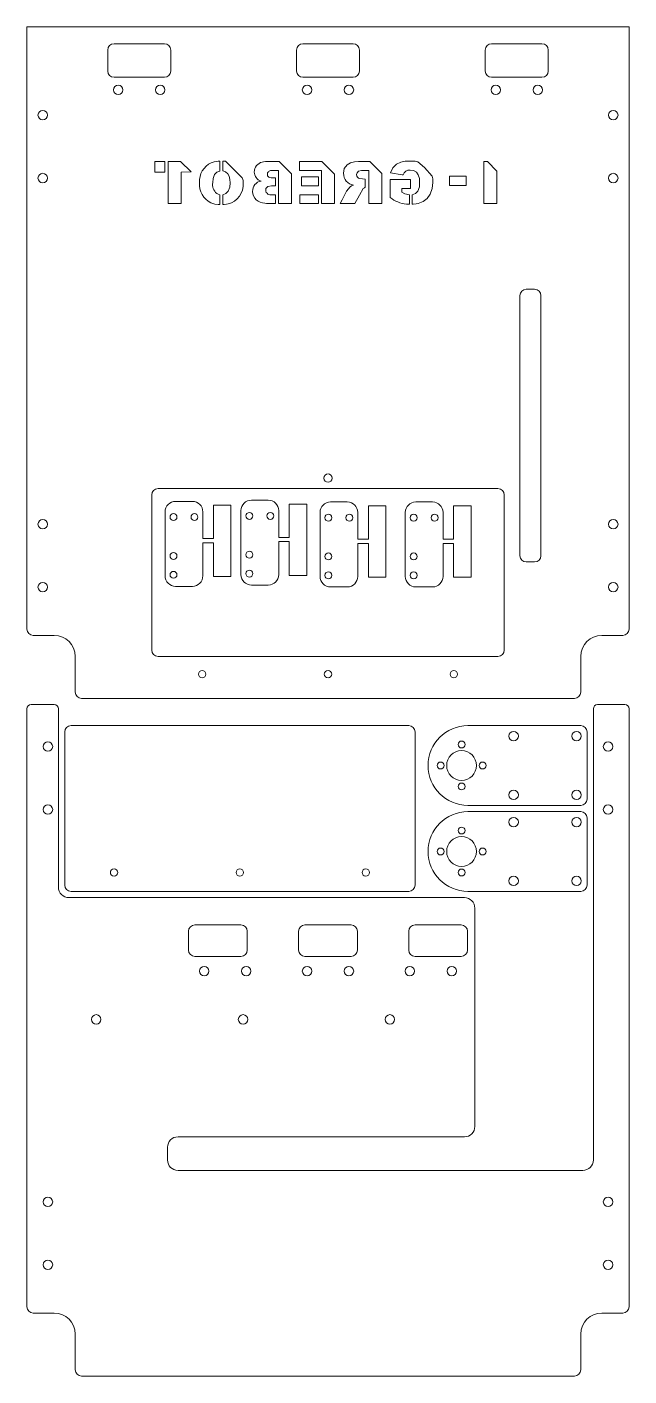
# Model space of a CAD drawing. Header units: millimetres. Extents: x -199 to 454, y -175 to 468.
# Drawn here: x -199 to 88, y -175 to 468 of the extents above; entities that cross this region are included whole.
import ezdxf

# ---------------------------------------------------------------- set-up
doc = ezdxf.new("R2010")
doc.units = ezdxf.units.MM

msp = doc.modelspace()

# ---------------------------------------------------------------- linework, layer by layer
at = {"color": 7, "linetype": 'Continuous', "lineweight": 15}
for p, q in [((-199.12, 468.3), (-199.12, 181.3)), ((87.88, 468.3), (-199.12, 468.3)), ((87.88, 181.3), (87.88, 468.3)), ((-160.62, 447.3), (-160.62, 457.3)), ((-157.62, 460.3), (-133.62, 460.3)), ((-130.62, 457.3), (-130.62, 447.3)), ((-70.62, 447.3), (-70.62, 457.3)), ((-67.62, 460.3), (-43.62, 460.3)), ((-40.62, 457.3), (-40.62, 447.3)), ((19.38, 447.3), (19.38, 457.3)), ((22.38, 460.3), (46.38, 460.3)), ((49.38, 457.3), (49.38, 447.3)), ((-133.62, 444.3), (-157.62, 444.3)), ((-43.62, 444.3), (-67.62, 444.3)), ((46.38, 444.3), (22.38, 444.3)), ((-133.36, 404.12), (-138.11, 404.12)), ((-138.11, 404.12), (-138.11, 399.12)), ((-138.11, 399.12), (-133.36, 399.12)), ((-133.36, 399.12), (-133.36, 404.12)), ((-125.92, 404.12), (-131.86, 404.12)), ((-131.86, 404.12), (-131.86, 384.12)), ((-120.89, 399.2), (-125.92, 404.12)), ((-125.61, 399.12), (-120.89, 399.2)), ((-125.61, 384.12), (-125.61, 399.12)), ((-107.2, 404.37), (-107.95, 404.37)), ((-107.2, 399.61), (-107.2, 404.37)), ((-104.86, 404.37), (-105.76, 404.37)), ((-105.76, 404.37), (-105.76, 399.69)), ((-78.88, 404.12), (-85.49, 404.12)), ((-82.72, 399.87), (-79.29, 399.87)), ((-79.29, 399.87), (-79.29, 384.12)), ((-73.04, 398.35), (-78.88, 404.12)), ((-58.59, 404.12), (-69.15, 404.12)), ((-69.15, 404.12), (-69.15, 399.87)), ((-69.15, 399.87), (-58.75, 399.87)), ((-58.75, 399.87), (-58.75, 384.12)), ((-52.5, 398.17), (-58.59, 404.12)), ((-35.74, 404.12), (-41.07, 404.12)), ((-39.62, 399.87), (-36.21, 399.87)), ((-36.21, 399.87), (-36.21, 384.12)), ((-29.96, 398.42), (-35.74, 404.12)), ((-25.83, 398.85), (-20.27, 397.82)), ((-15.19, 404.37), (-16.65, 404.37)), ((20.43, 404.12), (18.69, 404.12)), ((18.69, 404.12), (18.69, 384.12)), ((24.94, 399.65), (20.43, 404.12)), ((24.94, 384.12), (24.94, 399.65)), ((-80.71, 396.37), (-82.67, 396.37)), ((-82.62, 392.62), (-80.71, 392.62)), ((-80.71, 392.62), (-80.71, 396.37)), ((-73.04, 384.12), (-73.04, 398.35)), ((-68.28, 396.87), (-68.28, 392.62)), ((-60.18, 396.87), (-68.28, 396.87)), ((-68.28, 392.62), (-60.18, 392.62)), ((-60.18, 392.62), (-60.18, 396.87)), ((-52.5, 384.12), (-52.5, 398.17)), ((-37.86, 391.94), (-37.86, 395.84)), ((-29.96, 384.12), (-29.96, 398.42)), ((-25.93, 395.62), (-25.93, 386.98)), ((-16.24, 395.62), (-25.93, 395.62)), ((-20.27, 397.82), (-19.84, 397.82)), ((-16.24, 391.37), (-16.24, 395.62)), ((10.28, 397.27), (2.28, 397.27)), ((2.28, 397.27), (2.28, 392.77)), ((2.28, 392.77), (10.28, 392.77)), ((10.28, 392.77), (10.28, 397.27)), ((-107.2, 383.62), (-107.2, 388.3)), ((-105.76, 388.3), (-105.76, 383.62)), ((-80.65, 388.37), (-83.29, 388.37)), ((-80.65, 384.12), (-80.65, 388.37)), ((-60.18, 388.37), (-69.01, 388.37)), ((-69.01, 388.37), (-69.01, 384.12)), ((-60.18, 384.12), (-60.18, 388.37)), ((-20.43, 389.62), (-20.43, 391.37)), ((-20.43, 391.37), (-16.24, 391.37)), ((-16.78, 383.87), (-16.78, 388.23)), ((-15.54, 388.3), (-15.54, 383.87)), ((-131.86, 384.12), (-125.61, 384.12)), ((-108.04, 383.62), (-107.2, 383.62)), ((-105.76, 383.62), (-105.13, 383.62)), ((-84.37, 384.12), (-80.65, 384.12)), ((-79.29, 384.12), (-73.04, 384.12)), ((-69.01, 384.12), (-60.18, 384.12)), ((-58.75, 384.12), (-52.5, 384.12)), ((-49.81, 384.12), (-42.81, 384.12)), ((-36.21, 384.12), (-29.96, 384.12)), ((-18.24, 383.87), (-16.78, 383.87)), ((-15.54, 383.87), (-15, 383.87)), ((18.69, 384.12), (24.94, 384.12)), ((38.88, 343.3), (42.88, 343.3)), ((35.88, 216.3), (35.88, 340.3)), ((45.88, 340.3), (45.88, 216.3)), ((-139.62, 171.3), (-139.62, 245.3)), ((-136.62, 248.3), (25.38, 248.3)), ((28.38, 245.3), (28.38, 171.3)), ((-128.28, 242.19), (-120.28, 242.19)), ((-110.22, 224.44), (-110.22, 240.36)), ((-110.22, 240.36), (-101.91, 240.36)), ((-101.91, 240.36), (-101.91, 206.3)), ((-92.11, 242.77), (-84.11, 242.77)), ((-74.06, 225.02), (-74.06, 240.93)), ((-74.06, 240.93), (-65.75, 240.93)), ((-65.75, 240.93), (-65.75, 206.87)), ((-54.43, 241.92), (-46.43, 241.92)), ((-36.37, 224.17), (-36.37, 240.09)), ((-36.37, 240.09), (-28.07, 240.09)), ((-28.07, 240.09), (-28.07, 206.03)), ((-13.78, 241.92), (-5.78, 241.92)), ((4.28, 224.17), (4.28, 240.09)), ((4.28, 240.09), (12.59, 240.09)), ((12.59, 240.09), (12.59, 206.03)), ((-133.28, 237.19), (-133.28, 206.69)), ((-115.28, 237.19), (-115.28, 224.44)), ((-97.11, 237.77), (-97.11, 207.27)), ((-79.11, 237.77), (-79.11, 225.02)), ((-59.43, 236.92), (-59.43, 206.43)), ((-41.43, 236.92), (-41.43, 224.17)), ((-18.78, 236.92), (-18.78, 206.43)), ((-0.78, 236.92), (-0.78, 224.17)), ((-115.28, 224.44), (-110.22, 224.44)), ((-110.22, 222.44), (-115.28, 222.44)), ((-115.28, 222.44), (-115.28, 206.69)), ((-110.22, 206.3), (-110.22, 222.44)), ((-79.11, 225.02), (-74.06, 225.02)), ((-74.06, 223.02), (-79.11, 223.02)), ((-79.11, 223.02), (-79.11, 207.27)), ((-74.06, 206.87), (-74.06, 223.02)), ((-41.43, 224.17), (-36.37, 224.17)), ((-36.37, 222.17), (-41.43, 222.17)), ((-41.43, 222.17), (-41.43, 206.43)), ((-36.37, 206.03), (-36.37, 222.17)), ((-0.78, 224.17), (4.28, 224.17)), ((4.28, 222.17), (-0.78, 222.17)), ((-0.78, 222.17), (-0.78, 206.43)), ((4.28, 206.03), (4.28, 222.17)), ((42.88, 213.3), (38.88, 213.3)), ((-101.91, 206.3), (-110.22, 206.3)), ((-65.75, 206.87), (-74.06, 206.87)), ((-28.07, 206.03), (-36.37, 206.03)), ((12.59, 206.03), (4.28, 206.03)), ((-128.28, 201.69), (-120.28, 201.69)), ((-92.11, 202.27), (-84.11, 202.27)), ((-54.43, 201.43), (-46.43, 201.43)), ((-13.78, 201.43), (-5.78, 201.43)), ((-196.12, 178.3), (-186.12, 178.3)), ((74.88, 178.3), (84.88, 178.3)), ((-176.12, 168.3), (-176.12, 151.3)), ((25.38, 168.3), (-136.62, 168.3)), ((64.88, 151.3), (64.88, 168.3)), ((-173.12, 148.3), (61.88, 148.3)), ((-199.12, 143.3), (-199.12, -141.7)), ((-186.12, 145.3), (-197.12, 145.3)), ((-184.12, 58.3), (-184.12, 143.3)), ((70.88, 143.3), (70.88, -71.7)), ((85.88, 145.3), (72.88, 145.3)), ((87.88, -141.7), (87.88, 143.3)), ((-17.12, 135.3), (-178.12, 135.3)), ((64.88, 135.3), (11.06, 135.3)), ((-181.12, 132.3), (-181.12, 59.3)), ((-14.12, 59.3), (-14.12, 132.3)), ((67.88, 132.3), (67.88, 100.3)), ((64.88, 97.3), (11.06, 97.3)), ((64.88, 94.3), (11.06, 94.3)), ((67.88, 91.3), (67.88, 59.3)), ((9.38, 53.3), (-179.12, 53.3)), ((-178.12, 56.3), (-17.12, 56.3)), ((64.88, 56.3), (11.06, 56.3)), ((14.38, -55.7), (14.38, 48.3)), ((-119.12, 40.3), (-97.12, 40.3)), ((-66.62, 40.3), (-44.62, 40.3)), ((-14.12, 40.3), (7.88, 40.3)), ((-122.12, 28.3), (-122.12, 37.3)), ((-94.12, 37.3), (-94.12, 28.3)), ((-69.62, 28.3), (-69.62, 37.3)), ((-41.62, 37.3), (-41.62, 28.3)), ((-17.12, 28.3), (-17.12, 37.3)), ((10.88, 37.3), (10.88, 28.3)), ((-97.12, 25.3), (-119.12, 25.3)), ((-44.62, 25.3), (-66.62, 25.3)), ((7.88, 25.3), (-14.12, 25.3)), ((-127.12, -60.7), (9.38, -60.7)), ((-132.12, -71.7), (-132.12, -65.7)), ((65.88, -76.7), (-127.12, -76.7)), ((-196.12, -144.7), (-186.12, -144.7)), ((74.88, -144.7), (84.88, -144.7)), ((-176.12, -154.7), (-176.12, -171.7)), ((64.88, -171.7), (64.88, -154.7)), ((-173.12, -174.7), (61.88, -174.7))]:
    msp.add_line(p, q, dxfattribs=at)
at = {"color": 7, "linetype": 'Continuous', "lineweight": 15, "flags": 128}
for points in [[(-107.95, 404.37), (-109.81, 404), (-111.24, 403.55)], [(-110.58, 394.2), (-110.4, 396.15), (-109.7, 397.96), (-108.62, 399.05), (-107.2, 399.61)], [(-105.76, 399.69), (-104.46, 399.26), (-103.45, 398.34), (-102.79, 397.14), (-102.42, 395.57), (-102.33, 393.96)], [(-97.66, 397.45), (-101.34, 401.22), (-104.3, 404.12)], [(-85.49, 404.12), (-86.31, 404.03), (-86.94, 403.88)], [(-41.07, 404.12), (-42.99, 403.98), (-44.85, 403.54), (-46.52, 402.59), (-47.84, 400.78), (-48.21, 398.55)], [(-41.96, 397.92), (-41.73, 398.84), (-41.06, 399.5), (-39.62, 399.87)], [(-16.65, 404.37), (-18.83, 404.28), (-20.98, 403.91), (-22.96, 402.99), (-24.79, 401.2), (-25.83, 398.85)], [(-16.38, 400.12), (-14.83, 399.9), (-13.51, 399.09), (-12.6, 397.83), (-12.06, 396.07), (-11.93, 394.24)], [(-6.03, 397.26), (-9.62, 401.26), (-12.82, 404.02)], [(-102.33, 393.96), (-102.46, 391.92), (-103.15, 390), (-104.26, 388.86), (-105.76, 388.3)], [(-96.08, 393.94), (-96.13, 395.11), (-96.33, 396.02)], [(-85.29, 390.55), (-85.19, 391.25), (-84.82, 391.86), (-84.25, 392.28), (-82.62, 392.62)], [(-82.67, 396.37), (-83.38, 396.53), (-83.89, 396.77)], [(-43.46, 392.93), (-44.39, 392.53), (-45.08, 392.12)], [(-37.86, 395.84), (-39.17, 395.85), (-40.47, 396.03), (-41.08, 396.28), (-41.59, 396.69), (-41.89, 397.27), (-41.96, 397.92)], [(-11.93, 394.24), (-12.08, 392.1), (-12.81, 390.09), (-13.97, 388.88), (-15.54, 388.3)], [(-12.62, 384.24), (-10.32, 385.06), (-8.4, 386.56), (-6.97, 388.54), (-6, 391.25), (-5.68, 394.12)], [(-5.68, 394.12), (-5.69, 395.91), (-6.03, 397.26)], [(-107.2, 388.3), (-108.05, 388.57), (-108.68, 388.87)], [(-83.29, 388.37), (-83.84, 388.49), (-84.24, 388.68)], [(-47.72, 388.15), (-48.89, 385.89), (-49.81, 384.12)], [(-45.08, 392.12), (-46.73, 390.01), (-47.72, 388.15)], [(-42.81, 384.12), (-40.59, 388.15), (-38.78, 391.27)], [(-38.78, 391.27), (-38.3, 391.7), (-37.86, 391.94)], [(-16.78, 388.23), (-18.92, 388.76), (-20.43, 389.62)], [(-111.46, 384.49), (-109.57, 383.88), (-108.04, 383.62)], [(-105.13, 383.62), (-104.05, 383.77), (-103.22, 383.94)], [(-85.75, 384.37), (-84.98, 384.24), (-84.37, 384.12)], [(-15, 383.87), (-13.66, 384.04), (-12.62, 384.24)]]:
    msp.add_lwpolyline(points, dxfattribs=at)
at = {"color": 7, "linetype": 'Continuous', "lineweight": 15}
for centre, radius in [((-155.62, 438.3), 2.25), ((-135.62, 438.3), 2.25), ((-65.62, 438.3), 2.25), ((-45.62, 438.3), 2.25), ((24.38, 438.3), 2.25), ((44.38, 438.3), 2.25), ((-191.62, 426.3), 2.25), ((80.38, 426.3), 2.25), ((-191.62, 396.3), 2.25), ((80.38, 396.3), 2.25), ((-55.62, 253.3), 2), ((-191.62, 231.3), 2.25), ((-129.28, 234.69), 1.65), ((-119.28, 234.69), 1.65), ((-93.11, 235.27), 1.65), ((-83.11, 235.27), 1.65), ((-55.43, 234.42), 1.65), ((-45.43, 234.42), 1.65), ((-14.78, 234.42), 1.65), ((-4.78, 234.42), 1.65), ((80.38, 231.3), 2.25), ((-129.28, 216.19), 1.65), ((-93.11, 216.77), 1.65), ((-55.43, 215.93), 1.65), ((-14.78, 215.93), 1.65), ((-129.28, 207.19), 1.65), ((-93.11, 207.77), 1.65), ((-55.43, 206.93), 1.65), ((-14.78, 206.93), 1.65), ((-191.62, 201.3), 2.25), ((80.38, 201.3), 2.25), ((-115.62, 159.8), 1.75), ((-55.62, 159.8), 1.75), ((4.38, 159.8), 1.75), ((32.88, 130.3), 2.25), ((62.88, 130.3), 2.25), ((-189.12, 125.3), 2.25), ((8.06, 116.3), 7.1), ((8.06, 126.3), 1.65), ((77.88, 125.3), 2.25), ((-1.94, 116.3), 1.65), ((18.06, 116.3), 1.65), ((8.06, 106.3), 1.65), ((32.88, 102.3), 2.25), ((62.88, 102.3), 2.25), ((-189.12, 95.3), 2.25), ((77.88, 95.3), 2.25), ((32.88, 89.3), 2.25), ((62.88, 89.3), 2.25), ((8.06, 85.3), 1.65), ((8.06, 75.3), 7.1), ((-1.94, 75.3), 1.65), ((18.06, 75.3), 1.65), ((-157.62, 65.3), 1.75), ((-97.62, 65.3), 1.75), ((-37.62, 65.3), 1.75), ((8.06, 65.3), 1.65), ((32.88, 61.3), 2.25), ((62.88, 61.3), 2.25), ((-114.62, 18.3), 2.25), ((-94.62, 18.3), 2.25), ((-65.62, 18.3), 2.25), ((-45.62, 18.3), 2.25), ((-16.62, 18.3), 2.25), ((3.38, 18.3), 2.25), ((-166.12, -4.7), 2.25), ((-96.12, -4.7), 2.25), ((-26.12, -4.7), 2.25), ((-189.12, -91.7), 2.25), ((77.88, -91.7), 2.25), ((-189.12, -121.7), 2.25), ((77.88, -121.7), 2.25)]:
    msp.add_circle(centre, radius, dxfattribs=at)
for centre, radius, start, end in [((-157.62, 457.3), 3, 90, 180), ((-133.62, 457.3), 3, 0, 90), ((-67.62, 457.3), 3, 90, 180), ((-43.62, 457.3), 3, 0, 90), ((22.38, 457.3), 3, 90, 180), ((46.38, 457.3), 3, 0, 90), ((-157.62, 447.3), 3, 180, 270), ((-133.62, 447.3), 3, 270, 0), ((-67.62, 447.3), 3, 180, 270), ((-43.62, 447.3), 3, 270, 0), ((22.38, 447.3), 3, 180, 270), ((46.38, 447.3), 3, 270, 360), ((-107.4, 394.9), 9.47, 113.93815, 184.93048), ((-104.8, 403.74), 0.632, 36.84115, 95.52751), ((-85.98, 399.17), 4.81, 101.45254, 179.91683), ((-86.19, 399.27), 4.6, 181.1752, 252.92975), ((-82.8, 398.13), 1.74, 87.36371, 178.69518), ((-16.63, 396.75), 3.38, 85.69715, 161.50351), ((-15.45, 394.33), 10.04, 74.8067, 88.5375), ((-107.35, 393.09), 9.53, 173.98994, 244.43952), ((-104.6, 393.32), 6.04, 171.6342, 227.43911), ((-105.47, 393.11), 9.44, 283.84634, 5.05289), ((-101.27, 392.75), 5.93, 33.48658, 52.46308), ((-86.64, 390.06), 4.9, 100.53577, 181.44052), ((-82.98, 398.04), 1.56, 175.21592, 234.4153), ((-42.68, 398.41), 5.54, 178.54907, 261.89509), ((-85.96, 389.94), 5.58, 180.09154, 272.19525), ((-83.28, 390.45), 2.01, 177.08158, 241.55439), ((-16.6, 398.97), 15.19, 232.10681, 263.7993), ((38.88, 340.3), 3, 90, 180), ((42.88, 340.3), 3, 0, 90), ((-136.62, 245.3), 3, 90, 180), ((25.38, 245.3), 3, 360, 90), ((-128.28, 237.19), 5, 90, 180), ((-120.28, 237.19), 5, 0, 90), ((-92.11, 237.77), 5, 90, 180), ((-84.11, 237.77), 5, 0, 90), ((-54.43, 236.92), 5, 90, 180), ((-46.43, 236.92), 5, 0, 90), ((-13.78, 236.92), 5, 90, 180), ((-5.78, 236.92), 5, 0, 90), ((38.88, 216.3), 3, 180, 270), ((42.88, 216.3), 3, 270, 0), ((-128.28, 206.69), 5, 180, 270), ((-120.28, 206.69), 5, 270, 0), ((-92.11, 207.27), 5, 180, 270), ((-84.11, 207.27), 5, 270, 0), ((-54.43, 206.43), 5, 180, 270), ((-46.43, 206.43), 5, 270, 0), ((-13.78, 206.43), 5, 180, 270), ((-5.78, 206.43), 5, 270, 0), ((-196.12, 181.3), 3, 180, 270), ((84.88, 181.3), 3, 270, 0), ((-186.12, 168.3), 10, 0, 90), ((74.88, 168.3), 10, 90, 180), ((-136.62, 171.3), 3, 180, 270), ((25.38, 171.3), 3, 270, 0), ((-173.12, 151.3), 3, 180, 270), ((61.88, 151.3), 3, 270, 0), ((-197.12, 143.3), 2, 90, 180), ((-186.12, 143.3), 2, 0, 90), ((72.88, 143.3), 2, 90, 180), ((85.88, 143.3), 2, 0, 90), ((-178.12, 132.3), 3, 90, 180), ((-17.12, 132.3), 3, 0, 90), ((11.06, 116.3), 19, 90, 270), ((64.88, 132.3), 3, 0, 90), ((64.88, 100.3), 3, 270, 0), ((11.06, 75.3), 19, 90, 270), ((64.88, 91.3), 3, 0, 90), ((-179.12, 58.3), 5, 180, 270), ((-178.12, 59.3), 3, 180, 270), ((-17.12, 59.3), 3, 270, 0), ((64.88, 59.3), 3, 270, 0), ((9.38, 48.3), 5, 0, 90), ((-119.12, 37.3), 3, 90, 180), ((-97.12, 37.3), 3, 0, 90), ((-66.62, 37.3), 3, 90, 180), ((-44.62, 37.3), 3, 0, 90), ((-14.12, 37.3), 3, 90, 180), ((7.88, 37.3), 3, 0, 90), ((-119.12, 28.3), 3, 180, 270), ((-97.12, 28.3), 3, 270, 0), ((-66.62, 28.3), 3, 180, 270), ((-44.62, 28.3), 3, 270, 0), ((-14.12, 28.3), 3, 180, 270), ((7.88, 28.3), 3, 270, 0), ((9.38, -55.7), 5, 270, 0), ((-127.12, -65.7), 5, 90, 180), ((-127.12, -71.7), 5, 180, 270), ((65.88, -71.7), 5, 270, 0), ((-196.12, -141.7), 3, 180, 270), ((-186.12, -154.7), 10, 0, 90), ((74.88, -154.7), 10, 90, 180), ((84.88, -141.7), 3, 270, 0), ((-173.12, -171.7), 3, 180, 270), ((61.88, -171.7), 3, 270, 0)]:
    msp.add_arc(centre, radius, start, end, dxfattribs=at)

doc.saveas('drawing.dxf')
